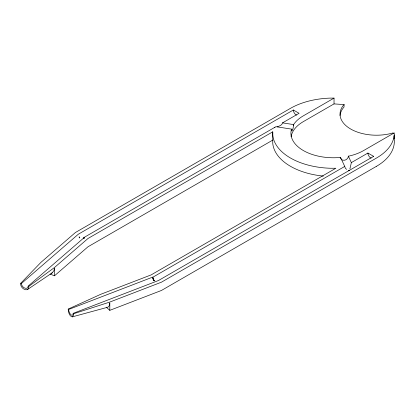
<?xml version="1.0" encoding="UTF-8"?>
<svg xmlns="http://www.w3.org/2000/svg" width="415" height="415" viewBox="0 0 415 415"><rect width="100%" height="100%" fill="white"/><g stroke="black" fill="none" stroke-linecap="round" stroke-linejoin="round"><path stroke-width="0.62" d="M291.107 136.66A42.584 24.584 0 0 1 303.391 121.59L334.028 103.9L334.028 98.106L330.314 98.106A60.834 35.125 0 0 0 290.479 108.341L75.406 232.519L40.992 262.322L20.75 283.227C19.64 288.192 28.557 293.426 28.848 286.345L54.49 267.514L88.011 238.485L272.748 131.83L272.748 143.294A60.834 35.125 0 0 0 323.352 176.09M272.748 131.83L272.748 135.015A60.834 35.125 0 0 0 330.314 168.251L335.839 168.251L151.101 274.912L100.819 294.266L68.205 309.066C68.423 311.847 69.092 316.152 72.257 316.878L107.568 307.276C109.363 306.732 109.648 304.496 109.793 302.903L109.819 310.337L161.435 290.469L376.514 166.291M292.497 129.874L292.793 129.174A3.45 0.872 -79.4 0 0 293.068 128.297L293.742 124.37A42.579 24.584 0 0 1 303.391 115.795L334.028 98.106M349.907 168.879L351.355 162.607L367.913 153.047L373.645 156.356L158.504 280.504L73.154 313.356L73.605 313.745L73.372 315.561L72.257 316.878M83.866 238.428L84.006 237.484L275.908 126.694L291.522 129.112L291.761 130.761A3.445 0.586 -83 0 0 291.921 130.834L292.461 129.952M84.162 237.919L84.006 237.484L83.991 237.821M394.027 135.918L394.25 138.667L394.25 132.873L363.613 150.562A42.579 24.584 0 0 1 348.761 156.133L348.382 156.201L347.863 157.954L346.691 159.256A3.45 2.682 -29.4 0 1 345.83 159.796L344.523 160.237L342.904 160.149A4.062 3.242 -20.1 0 1 341.861 159.713L341.306 159.267M20.75 283.227L21.424 283.487L78.326 234.21L293.353 110.001L299.085 113.311L282.532 122.871C282.029 125.278 279.176 126.124 277.142 126.85M293.597 125.325L293.742 124.37L293.618 124.837M293.618 124.946L293.742 124.37M291.543 129.75L291.522 129.112M334.028 103.9L343.994 104.575A36.499 21.072 0 0 0 350.706 129.039A36.499 21.072 0 0 0 393.088 132.914L393.586 133.48M84.178 237.582L28.173 286.085L28.848 286.345M50.096 274.071L54.49 275.793L88.011 246.764L272.748 140.109M27.509 289.52L52.259 272.811L53.909 270.658L54.453 268.365L54.49 275.793M348.367 156.445L348.761 156.133M52.259 272.811L51.118 273.386M291.527 129.34L291.439 129.335A42.579 24.584 0 0 0 340.16 157.461L340.549 157.415L344.735 166.431L152.834 277.22L153.057 279.005L154.266 280.919L152.663 277.121L68.657 309.46L68.205 309.066M73.605 313.745L109.819 302.058L161.435 282.19L376.514 158.016A60.834 35.125 0 0 0 394.25 135.015M282.532 122.871L293.623 124.588M340.16 157.461L340.741 158.416M84.115 238.236L84.038 238.526M79.218 237.188L79.789 237.925L79.078 236.861L79.701 237.873M346.598 169.398L345.337 168.179L344.735 166.431M106.235 307.193L109.819 310.337M341.239 159.189L340.948 158.805M348.382 156.201L351.355 162.607M154.126 280.836L153.057 279.005L152.663 277.121M344.144 104.424L343.994 107.054A36.499 21.072 0 0 0 340.067 115.52M394.105 138.397A60.834 35.125 0 0 1 376.514 166.291M21.43 283.492A4.057 2.749 49.3 0 0 23.759 287.533L24.096 287.756A4.057 2.765 48.7 0 0 28.184 286.091M68.672 309.476A4.057 1.821 69.1 0 0 71.375 315.052L71.603 315.156A4.057 1.847 68.8 0 0 73.165 313.361M296.518 115.121A4.057 2.345 60 0 1 293.348 110.001M371.077 158.172A4.057 2.345 60 0 1 367.908 153.047M373.65 156.362A4.057 2.345 60 0 1 373.635 156.699M274.746 127.384L274.823 127.649L274.746 127.384M349.269 170.409L348.782 170.352L349.269 170.409"/></g></svg>
